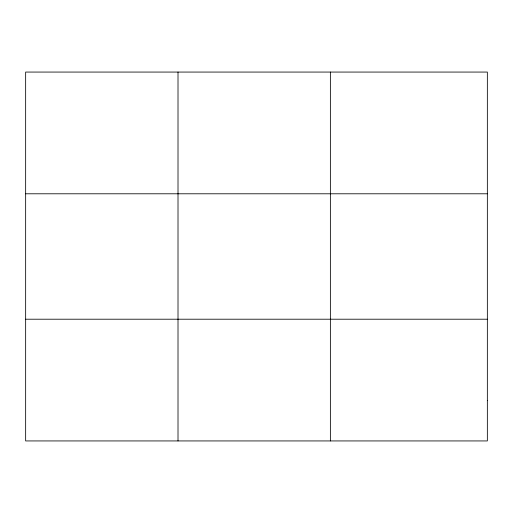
<?xml version="1.0" encoding="UTF-8"?>
<svg xmlns="http://www.w3.org/2000/svg" width="513" height="513" viewBox="0 0 513 513"><rect width="100%" height="100%" fill="white"/><g stroke="black" fill="none" stroke-linecap="round" stroke-linejoin="round"><path stroke-width="0.77" d="M178.011 72.064L178.011 440.936M330.372 72.064L330.372 440.936M25.65 193.792L487.35 193.792M25.65 319.208L487.35 319.208M487.35 400.364L487.35 440.936L25.65 440.936L25.65 72.064L487.35 72.064L487.35 400.364"/></g></svg>
